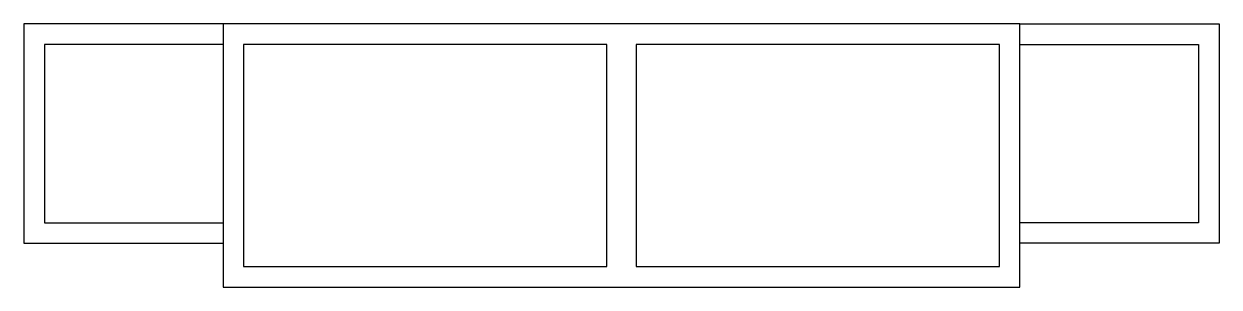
# Model space of a CAD drawing. Extents: x 0 to 4080, y -900 to 0.
import ezdxf

# ---------------------------------------------------------------- set-up
doc = ezdxf.new("R2010")
doc.units = 0
doc.header["$LTSCALE"] = 50
doc.layers.get('0').update_dxf_attribs({"linetype": 'CONTINUOUS'})

msp = doc.modelspace()

# ---------------------------------------------------------------- linework, layer by layer
at = {"color": 0}
for points in [[(680, 0), (0, 0), (0, -750), (680, -750)], [(3400, 0), (4080, 0), (4080, -750), (3400, -750)], [(680, -70), (70, -70), (70, -680), (680, -680)], [(3400, -70), (4010, -70), (4010, -680), (3400, -680)]]:
    msp.add_lwpolyline(points, dxfattribs=at)
for points in [[(680, 0), (680, -900), (3400, -900), (3400, 0)], [(1990, -70), (750, -70), (750, -830), (1990, -830)], [(2090, -830), (3330, -830), (3330, -70), (2090, -70)]]:
    msp.add_lwpolyline(points, close=True, dxfattribs=at)

doc.saveas('drawing.dxf')
